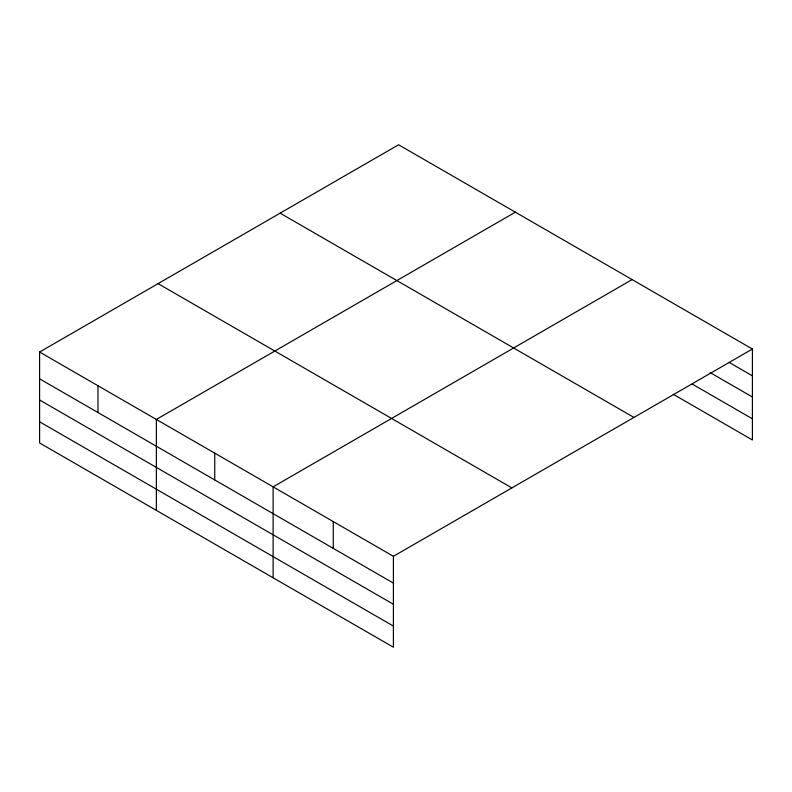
<?xml version="1.0" encoding="UTF-8"?>
<svg xmlns="http://www.w3.org/2000/svg" width="792" height="792" viewBox="0 0 792 792"><rect width="100%" height="100%" fill="white"/><g stroke="black" fill="none" stroke-linecap="round" stroke-linejoin="round"><path stroke-width="1.19" d="M39.6 352.034L393.406 556.301L393.406 647.232L39.6 442.956L39.6 352.034L398.594 144.768L752.4 349.044L752.4 439.966L673.259 394.277M515.344 212.177L156.361 419.443L156.361 510.365M632.105 279.586L273.111 486.852L273.111 577.774M393.406 556.301L752.4 349.044M729.184 362.429L752.4 375.834M710.186 372.626L752.4 397M692.248 384.08L752.4 418.81M280.12 213.167L633.937 417.433M158.063 283.635L511.879 487.902M39.6 378.823L393.406 583.1M39.6 399.99L393.406 604.256M39.6 421.799L393.406 626.066M333.264 521.572L333.264 548.371M214.741 453.143L214.741 479.942M97.98 385.734L97.98 412.533"/></g></svg>
